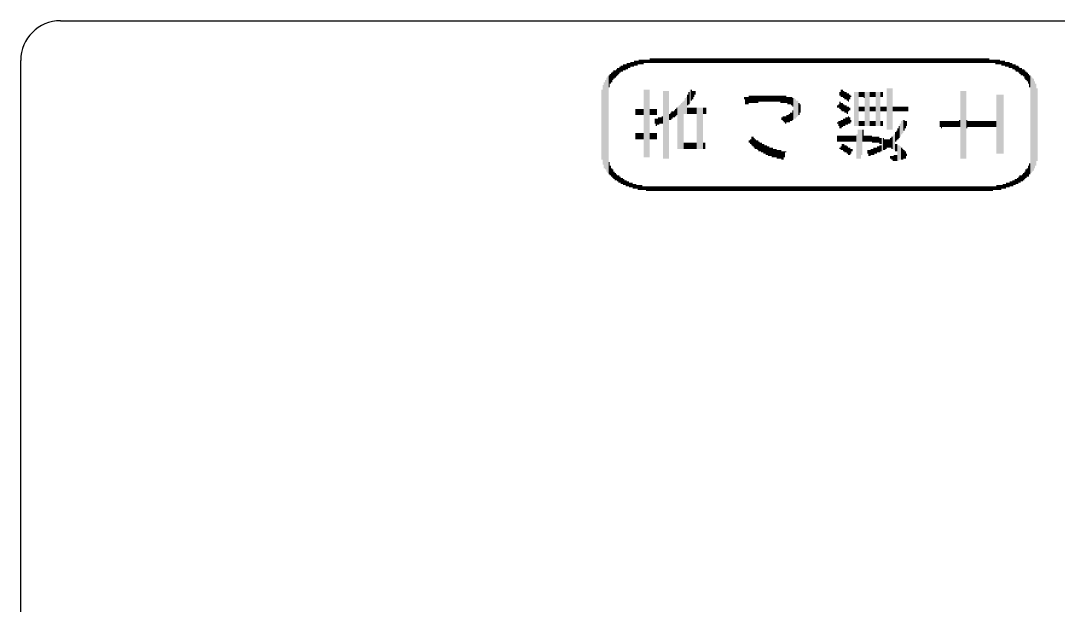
# Model space of a CAD drawing. Extents: x 0 to 54.6, y 0 to 56.5.
# Drawn here: x 0 to 26.17, y 19.24 to 34 of the extents above; entities that cross this region are included whole.
import ezdxf

# ---------------------------------------------------------------- set-up
doc = ezdxf.new("R2010")
doc.units = 0
doc.layers.add('20', color=30, linetype='CONTINUOUS')
doc.layers.add('22', color=253, linetype='CONTINUOUS')

# ---------------------------------------------------------------- blocks, each defined once
blk = doc.blocks.new('RECT')
blk.add_solid([(-0.5, -0.5), (0.5, -0.5), (-0.5, 0.5), (0.5, 0.5)])

msp = doc.modelspace()

# ---------------------------------------------------------------- linework, layer by layer
at = {"layer": '20'}
for p, q in [((1, 34), (47, 34)), ((0, 16), (0, 33))]:
    msp.add_line(p, q, dxfattribs=at)
msp.add_arc((1, 33), 1, 90, 180, dxfattribs=at)

# ---------------------------------------------------------------- block references
at = {"layer": '22', "yscale": 0.0305, "rotation": 270}
for p, xscale in [((15.4844, 32.9295), 0.1219), ((15.5149, 32.9295), 0.1219), ((15.5454, 32.9295), 0.1219), ((15.5759, 32.9448), 0.0914), ((15.6063, 32.96), 0.1219), ((15.6368, 32.96), 0.1219), ((15.6673, 32.96), 0.1219), ((15.6978, 32.96), 0.1219), ((15.7283, 32.9753), 0.0914), ((15.7587, 32.9753), 0.0914), ((15.7892, 32.9753), 0.0914), ((15.8197, 32.9753), 0.0914), ((15.8502, 32.9753), 0.0914), ((15.8807, 32.9905), 0.1219), ((15.9111, 32.9905), 0.1219), ((15.9416, 32.9905), 0.1219), ((15.9721, 32.9905), 0.1219), ((16.0026, 32.9905), 0.1219), ((16.033, 32.9905), 0.1219), ((16.0635, 32.9905), 0.1219), ((16.094, 32.9905), 0.1219), ((16.1245, 32.9905), 0.1219), ((16.155, 32.9905), 0.1219), ((16.1854, 32.9905), 0.1219), ((16.2159, 32.9905), 0.1219), ((16.2464, 32.9905), 0.1219), ((16.2769, 32.9905), 0.1219), ((16.3074, 32.9905), 0.1219), ((16.3378, 32.9905), 0.1219), ((16.3683, 32.9905), 0.1219), ((16.3988, 32.9905), 0.1219), ((16.4293, 32.9905), 0.1219), ((16.4598, 32.9905), 0.1219), ((16.4902, 32.9905), 0.1219), ((16.5207, 32.9905), 0.1219), ((16.5512, 32.9905), 0.1219), ((16.5817, 32.9905), 0.1219), ((16.6122, 32.9905), 0.1219), ((16.6426, 32.9905), 0.1219), ((16.6731, 32.9905), 0.1219), ((16.7036, 32.9905), 0.1219), ((16.7341, 32.9905), 0.1219), ((16.7646, 32.9905), 0.1219), ((16.795, 32.9905), 0.1219), ((16.8255, 32.9905), 0.1219), ((16.856, 32.9905), 0.1219), ((16.8865, 32.9905), 0.1219), ((16.917, 32.9905), 0.1219), ((16.9474, 32.9905), 0.1219), ((16.9779, 32.9905), 0.1219), ((17.0084, 32.9905), 0.1219), ((17.0389, 32.9905), 0.1219), ((17.0694, 32.9905), 0.1219), ((17.0998, 32.9905), 0.1219), ((17.1303, 32.9905), 0.1219), ((17.1608, 32.9905), 0.1219), ((17.1913, 32.9905), 0.1219), ((17.2218, 32.9905), 0.1219), ((17.2523, 32.9905), 0.1219), ((17.2827, 32.9905), 0.1219), ((17.3132, 32.9905), 0.1219), ((17.3437, 32.9905), 0.1219), ((17.3742, 32.9905), 0.1219), ((17.4047, 32.9905), 0.1219), ((17.4351, 32.9905), 0.1219), ((17.4656, 32.9905), 0.1219), ((17.4961, 32.9905), 0.1219), ((17.5266, 32.9905), 0.1219), ((17.5571, 32.9905), 0.1219), ((17.5875, 32.9905), 0.1219), ((17.618, 32.9905), 0.1219), ((17.6485, 32.9905), 0.1219), ((17.679, 32.9905), 0.1219), ((17.7095, 32.9905), 0.1219), ((17.7399, 32.9905), 0.1219), ((17.7704, 32.9905), 0.1219), ((17.8009, 32.9905), 0.1219), ((17.8314, 32.9905), 0.1219), ((17.8619, 32.9905), 0.1219), ((17.8923, 32.9905), 0.1219), ((17.9228, 32.9905), 0.1219), ((17.9533, 32.9905), 0.1219), ((17.9838, 32.9905), 0.1219), ((18.0143, 32.9905), 0.1219), ((18.0447, 32.9905), 0.1219), ((18.0752, 32.9905), 0.1219), ((18.1057, 32.9905), 0.1219), ((18.1362, 32.9905), 0.1219), ((18.1667, 32.9905), 0.1219), ((18.1971, 32.9905), 0.1219), ((18.2276, 32.9905), 0.1219), ((18.2581, 32.9905), 0.1219), ((18.2886, 32.9905), 0.1219), ((18.3191, 32.9905), 0.1219), ((18.3495, 32.9905), 0.1219), ((18.38, 32.9905), 0.1219), ((18.4105, 32.9905), 0.1219), ((18.441, 32.9905), 0.1219), ((18.4715, 32.9905), 0.1219), ((18.5019, 32.9905), 0.1219), ((18.5324, 32.9905), 0.1219), ((18.5629, 32.9905), 0.1219), ((18.5934, 32.9905), 0.1219), ((18.6239, 32.9905), 0.1219), ((18.6543, 32.9905), 0.1219), ((18.6848, 32.9905), 0.1219), ((18.7153, 32.9905), 0.1219), ((18.7458, 32.9905), 0.1219), ((18.7763, 32.9905), 0.1219), ((18.8067, 32.9905), 0.1219), ((18.8372, 32.9905), 0.1219), ((18.8677, 32.9905), 0.1219), ((18.8982, 32.9905), 0.1219), ((18.9287, 32.9905), 0.1219), ((18.9591, 32.9905), 0.1219), ((18.9896, 32.9905), 0.1219), ((19.0201, 32.9905), 0.1219), ((19.0506, 32.9905), 0.1219), ((19.0811, 32.9905), 0.1219), ((19.1115, 32.9905), 0.1219), ((19.142, 32.9905), 0.1219), ((19.1725, 32.9905), 0.1219), ((19.203, 32.9905), 0.1219), ((19.2335, 32.9905), 0.1219), ((19.2639, 32.9905), 0.1219), ((19.2944, 32.9905), 0.1219), ((19.3249, 32.9905), 0.1219), ((19.3554, 32.9905), 0.1219), ((19.3859, 32.9905), 0.1219), ((19.4163, 32.9905), 0.1219), ((19.4468, 32.9905), 0.1219), ((19.4773, 32.9905), 0.1219), ((19.5078, 32.9905), 0.1219), ((19.5383, 32.9905), 0.1219), ((19.5687, 32.9905), 0.1219), ((19.5992, 32.9905), 0.1219), ((19.6297, 32.9905), 0.1219), ((19.6602, 32.9905), 0.1219), ((19.6907, 32.9905), 0.1219), ((19.7211, 32.9905), 0.1219), ((19.7516, 32.9905), 0.1219), ((19.7821, 32.9905), 0.1219), ((19.8126, 32.9905), 0.1219), ((19.8431, 32.9905), 0.1219), ((19.8735, 32.9905), 0.1219), ((19.904, 32.9905), 0.1219), ((19.9345, 32.9905), 0.1219), ((19.965, 32.9905), 0.1219), ((19.9955, 32.9905), 0.1219), ((20.0259, 32.9905), 0.1219), ((20.0564, 32.9905), 0.1219), ((20.0869, 32.9905), 0.1219), ((20.1174, 32.9905), 0.1219), ((20.1479, 32.9905), 0.1219), ((20.1783, 32.9905), 0.1219), ((20.2088, 32.9905), 0.1219), ((20.2393, 32.9905), 0.1219), ((20.2698, 32.9905), 0.1219), ((20.3003, 32.9905), 0.1219), ((20.3307, 32.9905), 0.1219), ((20.3612, 32.9905), 0.1219), ((20.3917, 32.9905), 0.1219), ((20.4222, 32.9905), 0.1219), ((20.4527, 32.9905), 0.1219), ((20.4831, 32.9905), 0.1219), ((20.5136, 32.9905), 0.1219), ((20.5441, 32.9905), 0.1219), ((20.5746, 32.9905), 0.1219), ((20.6051, 32.9905), 0.1219), ((20.6355, 32.9905), 0.1219), ((20.666, 32.9905), 0.1219), ((20.6965, 32.9905), 0.1219), ((20.727, 32.9905), 0.1219), ((20.7575, 32.9905), 0.1219), ((20.7879, 32.9905), 0.1219), ((20.8184, 32.9905), 0.1219), ((20.8489, 32.9905), 0.1219), ((20.8794, 32.9905), 0.1219), ((20.9099, 32.9905), 0.1219), ((20.9403, 32.9905), 0.1219), ((20.9708, 32.9905), 0.1219), ((21.0013, 32.9905), 0.1219), ((21.0318, 32.9905), 0.1219), ((21.0623, 32.9905), 0.1219), ((21.0927, 32.9905), 0.1219), ((21.1232, 32.9905), 0.1219), ((21.1537, 32.9905), 0.1219), ((21.1842, 32.9905), 0.1219), ((21.2147, 32.9905), 0.1219), ((21.2451, 32.9905), 0.1219), ((21.2756, 32.9905), 0.1219), ((21.3061, 32.9905), 0.1219), ((21.3366, 32.9905), 0.1219), ((21.3671, 32.9905), 0.1219), ((21.3975, 32.9905), 0.1219), ((21.428, 32.9905), 0.1219), ((21.4585, 32.9905), 0.1219), ((21.489, 32.9905), 0.1219), ((21.5195, 32.9905), 0.1219), ((21.5499, 32.9905), 0.1219), ((21.5804, 32.9905), 0.1219), ((21.6109, 32.9905), 0.1219), ((21.6414, 32.9905), 0.1219), ((21.6719, 32.9905), 0.1219), ((21.7023, 32.9905), 0.1219), ((21.7328, 32.9905), 0.1219), ((21.7633, 32.9905), 0.1219), ((21.7938, 32.9905), 0.1219), ((21.8243, 32.9905), 0.1219), ((21.8547, 32.9905), 0.1219), ((21.8852, 32.9905), 0.1219), ((21.9157, 32.9905), 0.1219), ((21.9462, 32.9905), 0.1219), ((21.9766, 32.9905), 0.1219), ((22.0071, 32.9905), 0.1219), ((22.0376, 32.9905), 0.1219), ((22.0681, 32.9905), 0.1219), ((22.0986, 32.9905), 0.1219), ((22.129, 32.9905), 0.1219), ((22.1595, 32.9905), 0.1219), ((22.19, 32.9905), 0.1219), ((22.2205, 32.9905), 0.1219), ((22.251, 32.9905), 0.1219), ((22.2814, 32.9905), 0.1219), ((22.3119, 32.9905), 0.1219), ((22.3424, 32.9905), 0.1219), ((22.3729, 32.9905), 0.1219), ((22.4034, 32.9905), 0.1219), ((22.4338, 32.9905), 0.1219), ((22.4643, 32.9905), 0.1219), ((22.4948, 32.9905), 0.1219), ((22.5253, 32.9905), 0.1219), ((22.5558, 32.9905), 0.1219), ((22.5862, 32.9905), 0.1219), ((22.6167, 32.9905), 0.1219), ((22.6472, 32.9905), 0.1219), ((22.6777, 32.9905), 0.1219), ((22.7082, 32.9905), 0.1219), ((22.7386, 32.9905), 0.1219), ((22.7691, 32.9905), 0.1219), ((22.7996, 32.9905), 0.1219), ((22.8301, 32.9905), 0.1219), ((22.8606, 32.9905), 0.1219), ((22.891, 32.9905), 0.1219), ((22.9215, 32.9905), 0.1219), ((22.952, 32.9905), 0.1219), ((22.9825, 32.9905), 0.1219), ((23.013, 32.9905), 0.1219), ((23.0434, 32.9905), 0.1219), ((23.0739, 32.9905), 0.1219), ((23.1044, 32.9905), 0.1219), ((23.1349, 32.9905), 0.1219), ((23.1654, 32.9905), 0.1219), ((23.1959, 32.9905), 0.1219), ((23.2263, 32.9905), 0.1219), ((23.2568, 32.9905), 0.1219), ((23.2873, 32.9905), 0.1219), ((23.3178, 32.9905), 0.1219), ((23.3483, 32.9905), 0.1219), ((23.3787, 32.9905), 0.1219), ((23.4092, 32.9905), 0.1219), ((23.4397, 32.9905), 0.1219), ((23.4702, 32.9905), 0.1219), ((23.5007, 32.9905), 0.1219), ((23.5311, 32.9905), 0.1219), ((23.5616, 32.9905), 0.1219), ((23.5921, 32.9905), 0.1219), ((23.6226, 32.9905), 0.1219), ((23.6531, 32.9905), 0.1219), ((23.6835, 32.9905), 0.1219), ((23.714, 32.9905), 0.1219), ((23.7445, 32.9905), 0.1219), ((23.775, 32.9905), 0.1219), ((23.8055, 32.9905), 0.1219), ((23.8359, 32.9905), 0.1219), ((23.8664, 32.9905), 0.1219), ((23.8969, 32.9905), 0.1219), ((23.9274, 32.9905), 0.1219), ((23.9579, 32.9905), 0.1219), ((23.9883, 32.9905), 0.1219), ((24.0188, 32.9905), 0.1219), ((24.0493, 32.9905), 0.1219), ((24.0798, 32.9905), 0.1219), ((24.1103, 32.9905), 0.1219), ((24.1407, 32.9905), 0.1219), ((24.1712, 32.9905), 0.1219), ((24.2017, 32.9905), 0.1219), ((24.2322, 32.9905), 0.1219), ((24.2627, 32.9905), 0.1219), ((24.2931, 32.9905), 0.1219), ((24.3236, 32.9905), 0.1219), ((24.3541, 32.9905), 0.1219), ((24.3846, 32.9905), 0.1219), ((24.4151, 32.9905), 0.1219), ((24.4455, 32.9753), 0.0914), ((24.476, 32.9753), 0.0914), ((24.5065, 32.9753), 0.0914), ((24.537, 32.9753), 0.0914), ((24.5675, 32.9753), 0.0914), ((24.5979, 32.96), 0.1219), ((24.6284, 32.96), 0.1219), ((24.6589, 32.96), 0.1219), ((24.6894, 32.96), 0.1219), ((24.7199, 32.9448), 0.0914), ((24.7503, 32.9295), 0.1219), ((24.7808, 32.9295), 0.1219), ((24.8113, 32.9295), 0.1219), ((14.9358, 32.6095), 0.2134), ((14.9663, 32.64), 0.2134), ((14.9967, 32.6552), 0.1829), ((15.0272, 32.6857), 0.1829), ((15.0577, 32.7162), 0.1829), ((15.0882, 32.7314), 0.1524), ((15.1187, 32.7619), 0.1524), ((15.1491, 32.7924), 0.1524), ((15.1796, 32.7924), 0.1524), ((15.2101, 32.8229), 0.1524), ((15.2406, 32.8229), 0.1524), ((15.2711, 32.8381), 0.1219), ((15.3015, 32.8533), 0.1524), ((15.332, 32.8686), 0.1219), ((15.3625, 32.8686), 0.1219), ((15.393, 32.8991), 0.1219), ((15.4235, 32.8991), 0.1219), ((15.4539, 32.8991), 0.1219), ((24.8418, 32.8991), 0.1219), ((24.8723, 32.8991), 0.1219), ((24.9027, 32.8991), 0.1219), ((24.9332, 32.8838), 0.1524), ((24.9637, 32.8686), 0.1219), ((24.9942, 32.8686), 0.1219), ((25.0247, 32.8381), 0.1219), ((25.0551, 32.8381), 0.1219), ((25.0856, 32.8229), 0.1524), ((25.1161, 32.7924), 0.1524), ((25.1466, 32.7924), 0.1524), ((25.1771, 32.7619), 0.1524), ((25.2075, 32.7314), 0.1524), ((25.238, 32.7162), 0.1829), ((25.2685, 32.7009), 0.1524), ((25.299, 32.6857), 0.1829), ((25.3295, 32.64), 0.2134), ((25.3599, 32.6095), 0.2134), ((14.7529, 31.3751), 2.2555), ((14.7834, 31.3751), 2.3774), ((14.8139, 31.3751), 2.4384), ((14.8443, 32.4723), 0.3048), ((14.8748, 32.5333), 0.2438), ((14.9053, 32.5638), 0.2438), ((25.3904, 32.579), 0.2134), ((25.4209, 32.5333), 0.2438), ((25.4514, 32.4723), 0.3048), ((25.4819, 31.3751), 2.4384), ((25.5123, 31.3751), 2.3774), ((25.5428, 31.3751), 2.3165), ((25.5733, 31.3751), 2.1946), ((14.6615, 31.3751), 1.7678), ((14.6919, 31.3751), 2.0117), ((14.7224, 31.3598), 2.1641), ((15.7283, 31.4055), 1.7069), ((15.7587, 31.4055), 1.7069), ((15.7892, 31.4055), 1.7069), ((15.8197, 31.4055), 1.7069), ((15.8502, 31.4055), 1.7069), ((16.2159, 31.3751), 1.7069), ((16.2464, 31.3751), 1.7069), ((16.2769, 31.3751), 1.7069), ((16.3074, 31.3751), 1.7069), ((16.3378, 31.3751), 1.7069), ((16.856, 32.0456), 0.3048), ((16.8865, 32.0913), 0.3353), ((16.917, 32.1218), 0.2743), ((16.9474, 32.1218), 0.2134), ((16.9779, 32.1523), 0.1524), ((17.0084, 32.1828), 0.0914), ((20.666, 32.1523), 0.0914), ((20.6965, 32.1675), 0.1829), ((20.727, 32.1675), 0.1829), ((20.7575, 32.1371), 0.1829), ((20.7879, 32.1066), 0.1829), ((20.8184, 32.1066), 0.1829), ((21.0318, 31.7713), 0.8534), ((21.0623, 31.7713), 0.8534), ((21.0927, 31.7713), 0.8534), ((21.1232, 31.7713), 0.8534), ((21.1537, 32.1371), 0.1219), ((21.1842, 32.1371), 0.1219), ((21.2147, 32.1371), 0.1219), ((21.2451, 32.1371), 0.1219), ((21.2756, 32.1218), 0.1524), ((21.3061, 31.7713), 0.8534), ((21.3366, 31.7713), 0.8534), ((21.3671, 31.7713), 0.8534), ((21.3975, 31.7713), 0.8534), ((21.428, 32.1371), 0.1219), ((21.4585, 32.1371), 0.1219), ((21.489, 32.1371), 0.1219), ((21.5195, 32.1371), 0.1219), ((21.5499, 32.1371), 0.1219), ((21.5804, 31.7713), 0.8534), ((21.6109, 31.7713), 0.8534), ((21.6414, 31.7713), 0.8534), ((21.6719, 31.7713), 0.8534), ((21.7023, 32.1371), 0.1219), ((21.7328, 32.1371), 0.1219), ((21.8547, 31.7713), 1.0363), ((21.8852, 31.7713), 1.0363), ((21.9157, 31.7713), 1.0363), ((21.9462, 31.7713), 1.0363), ((21.9766, 31.7713), 1.0363), ((23.714, 31.3751), 1.7069), ((23.7445, 31.3751), 1.7069), ((23.775, 31.3751), 1.7069), ((23.8055, 31.3751), 1.7069), ((23.8359, 31.3751), 1.7069), ((25.6038, 31.3751), 2.0726), ((25.6343, 31.3751), 1.8288), ((16.7036, 31.3598), 1.1887), ((16.7341, 31.817), 0.3353), ((16.7646, 31.8475), 0.3962), ((16.795, 31.8627), 0.4267), ((16.8255, 31.9999), 0.2743), ((18.2581, 32.0456), 0.061), ((18.2886, 31.9847), 0.1829), ((18.3191, 31.9847), 0.1829), ((18.3495, 31.9847), 0.1829), ((18.38, 32.0151), 0.1829), ((18.4105, 32.0151), 0.1829), ((18.441, 32.0151), 0.1829), ((18.4715, 32.0151), 0.1829), ((18.5019, 32.0151), 0.1829), ((18.5324, 32.0151), 0.1829), ((18.5629, 32.0151), 0.1829), ((18.5934, 32.0151), 0.1829), ((18.6239, 32.0304), 0.1524), ((18.6543, 32.0304), 0.1524), ((18.6848, 32.0304), 0.1524), ((18.7153, 32.0304), 0.1524), ((18.7458, 32.0304), 0.1524), ((18.7763, 32.0304), 0.1524), ((18.8067, 32.0304), 0.1524), ((18.8372, 32.0304), 0.1524), ((18.8677, 32.0304), 0.1524), ((18.8982, 32.0304), 0.1524), ((18.9287, 32.0304), 0.1524), ((18.9591, 32.0304), 0.1524), ((18.9896, 32.0304), 0.1524), ((19.0201, 32.0304), 0.1524), ((19.0506, 32.0304), 0.1524), ((19.0811, 32.0304), 0.1524), ((19.1115, 32.0304), 0.1524), ((19.142, 32.0304), 0.1524), ((19.1725, 32.0151), 0.1829), ((19.203, 32.0151), 0.1829), ((19.2335, 32.0151), 0.1829), ((19.2639, 32.0151), 0.1829), ((19.2944, 32.0151), 0.1829), ((19.3249, 31.9999), 0.1524), ((19.3554, 31.9847), 0.1829), ((19.3859, 31.9847), 0.1829), ((19.4163, 31.9847), 0.1829), ((19.4468, 31.9694), 0.2134), ((19.4773, 31.9389), 0.2134), ((19.5078, 31.7865), 0.5182), ((19.5383, 31.7713), 0.4877), ((19.5687, 31.7713), 0.4267), ((19.5992, 31.7865), 0.3962), ((20.666, 31.8627), 0.1829), ((20.8489, 32.0761), 0.1829), ((20.8794, 32.0609), 0.2134), ((20.9099, 32.0761), 0.1219), ((20.9403, 32.0913), 0.0305), ((24.6284, 31.3903), 1.4935), ((24.6589, 31.3903), 1.4935), ((24.6894, 31.3903), 1.4935), ((24.7199, 31.3903), 1.4935), ((24.7503, 31.3903), 1.4935), ((24.7808, 31.3903), 1.4935), ((15.5149, 31.6951), 0.1524), ((15.5454, 31.6951), 0.1524), ((15.5759, 31.6951), 0.1524), ((15.6063, 31.6951), 0.1524), ((15.6368, 31.6951), 0.1524), ((15.6673, 31.6951), 0.1524), ((15.6978, 31.6951), 0.1524), ((15.8807, 31.6951), 0.1524), ((15.9111, 31.6951), 0.1524), ((15.9416, 31.6951), 0.1524), ((15.9721, 31.6951), 0.1524), ((16.0026, 31.6951), 0.1524), ((16.033, 31.6951), 0.1524), ((16.3988, 31.5884), 0.1829), ((16.4293, 31.6189), 0.1829), ((16.4598, 31.6341), 0.1524), ((16.4902, 31.6494), 0.1829), ((16.5207, 31.6799), 0.1829), ((16.5512, 31.7103), 0.1829), ((16.5817, 31.2989), 1.0668), ((16.6122, 31.3141), 1.0973), ((16.6426, 31.3293), 1.1278), ((16.6731, 31.3446), 1.1582), ((16.8255, 31.7256), 0.1524), ((16.856, 31.7256), 0.1524), ((16.8865, 31.7256), 0.1524), ((16.917, 31.7256), 0.1524), ((16.9474, 31.7256), 0.1524), ((16.9779, 31.7256), 0.1524), ((17.0084, 31.7256), 0.1524), ((17.0389, 31.7256), 0.1524), ((17.0694, 31.2836), 1.0363), ((17.0998, 31.2836), 1.0363), ((17.1303, 31.2836), 1.0363), ((17.1608, 31.2836), 1.0363), ((17.1913, 31.2836), 1.0363), ((17.2218, 31.7256), 0.1524), ((17.2523, 31.7256), 0.1524), ((17.2827, 31.7256), 0.1524), ((19.4163, 31.5732), 0.2134), ((19.4468, 31.5732), 0.2134), ((19.4773, 31.6189), 0.2438), ((19.6297, 31.7713), 0.3048), ((19.6602, 31.7865), 0.2134), ((20.6051, 31.8323), 0.061), ((20.6355, 31.8475), 0.0914), ((20.6965, 31.8323), 0.1829), ((20.727, 31.817), 0.2134), ((20.7575, 31.8018), 0.1829), ((20.7879, 31.7713), 0.1829), ((20.8184, 31.7713), 0.1829), ((20.8489, 31.7408), 0.1829), ((20.8794, 31.7713), 0.1219), ((20.9099, 31.7713), 0.061), ((21.1537, 31.7713), 0.1219), ((21.1842, 31.7713), 0.1219), ((21.2147, 31.7713), 0.1219), ((21.2451, 31.7713), 0.1219), ((21.2756, 31.7713), 0.1219), ((21.428, 31.7713), 0.1219), ((21.4585, 31.7713), 0.1219), ((21.489, 31.7713), 0.1219), ((21.5195, 31.7713), 0.1219), ((21.5499, 31.7713), 0.1219), ((21.7023, 31.7713), 0.1219), ((21.7328, 31.7713), 0.1219), ((21.7633, 31.7713), 0.1219), ((21.7938, 31.7713), 0.1219), ((21.8243, 31.7713), 0.1219), ((22.0071, 31.7713), 0.1219), ((22.0376, 31.7713), 0.1219), ((22.0681, 31.7713), 0.1219), ((22.0986, 31.7713), 0.1219), ((22.129, 31.7713), 0.1219), ((22.1595, 31.7713), 0.1219), ((22.19, 31.7713), 0.1219), ((22.2205, 31.7713), 0.1219), ((22.251, 31.7713), 0.1219), ((22.2814, 31.7713), 0.1219), ((22.3119, 31.7713), 0.1219), ((22.3424, 31.7713), 0.1219), ((22.3729, 31.7713), 0.1219), ((16.0026, 31.4665), 0.1219), ((16.033, 31.436), 0.1829), ((16.0635, 31.4513), 0.1524), ((16.094, 31.4665), 0.1829), ((16.1245, 31.4817), 0.1524), ((16.155, 31.4817), 0.1524), ((16.1854, 31.497), 0.1829), ((16.3683, 31.5732), 0.1524), ((19.203, 31.5275), 0.061), ((19.2335, 31.5275), 0.1219), ((19.2639, 31.5122), 0.1524), ((19.2944, 31.497), 0.1829), ((19.3249, 31.5275), 0.1829), ((19.3554, 31.5275), 0.1829), ((19.3859, 31.5427), 0.2134), ((20.6051, 31.4208), 0.0305), ((20.6355, 31.4055), 0.1219), ((20.666, 31.3751), 0.1829), ((20.6965, 31.3903), 0.2134), ((20.727, 31.4055), 0.1829), ((20.7575, 31.436), 0.1829), ((20.7879, 31.436), 0.1829), ((20.8184, 31.4665), 0.1829), ((20.8489, 31.4665), 0.1829), ((20.8794, 31.497), 0.1829), ((20.9099, 31.4817), 0.1524), ((20.9403, 31.4665), 0.061), ((21.1537, 31.4055), 0.1219), ((21.1842, 31.4055), 0.1219), ((21.2147, 31.4055), 0.1219), ((21.2451, 31.4055), 0.1219), ((21.2756, 31.4055), 0.1219), ((21.428, 31.4055), 0.1219), ((21.4585, 31.4055), 0.1219), ((21.489, 31.4055), 0.1219), ((21.5195, 31.4055), 0.1219), ((21.5499, 31.4055), 0.1219), ((21.7023, 31.4055), 0.1219), ((21.7328, 31.4055), 0.1219), ((22.2205, 31.2989), 0.3353), ((22.251, 31.3293), 0.3353), ((22.2814, 31.3598), 0.2743), ((22.3119, 31.3751), 0.1829), ((22.3424, 31.4055), 0.1219), ((23.1959, 31.3903), 0.1524), ((23.2263, 31.3751), 0.1829), ((23.2568, 31.3903), 0.1524), ((23.2873, 31.3903), 0.1524), ((23.3178, 31.3903), 0.1524), ((23.3483, 31.3903), 0.1524), ((23.3787, 31.3903), 0.1524), ((23.4092, 31.3903), 0.1524), ((23.4397, 31.3903), 0.1524), ((23.4702, 31.3903), 0.1524), ((23.5007, 31.3903), 0.1524), ((23.5311, 31.3903), 0.1524), ((23.5616, 31.3903), 0.1524), ((23.5921, 31.3903), 0.1524), ((23.6226, 31.3903), 0.1524), ((23.6531, 31.3903), 0.1524), ((23.6835, 31.4055), 0.1829), ((23.8664, 31.3903), 0.2134), ((23.8969, 31.3903), 0.1524), ((23.9274, 31.3903), 0.1524), ((23.9579, 31.3903), 0.1524), ((23.9883, 31.3903), 0.1524), ((24.0188, 31.3903), 0.1524), ((24.0493, 31.3903), 0.1524), ((24.0798, 31.3903), 0.1524), ((24.1103, 31.3903), 0.1524), ((24.1407, 31.3903), 0.1524), ((24.1712, 31.3903), 0.1524), ((24.2017, 31.3903), 0.1524), ((24.2322, 31.3903), 0.1524), ((24.2627, 31.3903), 0.1524), ((24.2931, 31.3903), 0.1524), ((24.3236, 31.3903), 0.1524), ((24.3541, 31.3903), 0.1524), ((24.3846, 31.3903), 0.1524), ((24.4151, 31.3903), 0.1524), ((24.4455, 31.3903), 0.1524), ((24.476, 31.3903), 0.1524), ((24.5065, 31.3903), 0.1524), ((24.537, 31.3903), 0.1524), ((24.5675, 31.3903), 0.1524), ((24.5979, 31.3903), 0.1524), ((15.5149, 31.0855), 0.1524), ((15.5454, 31.0855), 0.1524), ((15.5759, 31.0855), 0.1524), ((15.6063, 31.0855), 0.1524), ((15.6368, 31.0855), 0.1524), ((15.6673, 31.0855), 0.1524), ((15.6978, 31.0855), 0.1524), ((15.8807, 31.0855), 0.1524), ((15.9111, 31.0855), 0.1524), ((15.9416, 31.0855), 0.1524), ((15.9721, 31.0855), 0.1524), ((16.0026, 31.0855), 0.1524), ((16.033, 31.0855), 0.1524), ((21.1232, 30.8874), 0.7315), ((21.1537, 30.8874), 0.7315), ((21.1842, 30.8874), 0.7315), ((21.2147, 30.9331), 0.6401), ((21.2451, 31.1007), 0.3048), ((22.0681, 31.0703), 0.2438), ((22.0986, 31.1007), 0.2438), ((22.129, 31.1465), 0.2743), ((22.1595, 31.1922), 0.3048), ((22.19, 31.2379), 0.3353), ((16.7341, 30.8417), 0.1524), ((16.7646, 30.8417), 0.1524), ((16.795, 30.8417), 0.1524), ((16.8255, 30.8417), 0.1524), ((16.856, 30.8417), 0.1524), ((16.8865, 30.8417), 0.1524), ((16.917, 30.8417), 0.1524), ((16.9474, 30.8417), 0.1524), ((16.9779, 30.8417), 0.1524), ((17.0084, 30.8417), 0.1524), ((17.0389, 30.8417), 0.1524), ((17.2218, 30.8417), 0.1524), ((17.2523, 30.8417), 0.1524), ((18.38, 30.9483), 0.061), ((18.4105, 30.9483), 0.1219), ((18.441, 30.9636), 0.2134), ((18.4715, 30.9483), 0.2438), ((18.5019, 30.9179), 0.2438), ((18.5324, 30.8874), 0.2438), ((18.5629, 30.8721), 0.2134), ((18.5934, 30.8569), 0.2438), ((18.6239, 30.8264), 0.2438), ((18.6543, 30.8112), 0.2134), ((18.6848, 30.7959), 0.2438), ((18.7153, 30.7807), 0.2134), ((18.7458, 30.7655), 0.2438), ((20.6051, 31.0245), 0.1524), ((20.6355, 31.0245), 0.1524), ((20.666, 31.0245), 0.1524), ((20.6965, 31.0245), 0.1524), ((20.727, 31.0245), 0.1524), ((20.727, 30.8112), 0.1524), ((20.7575, 31.0245), 0.1524), ((20.7575, 30.7959), 0.1829), ((20.7879, 31.0245), 0.1524), ((20.8184, 31.0245), 0.1524), ((20.8489, 31.0245), 0.1524), ((20.8794, 31.0245), 0.1524), ((20.9099, 31.0245), 0.1524), ((20.9403, 31.0245), 0.1524), ((20.9708, 31.0245), 0.1524), ((21.0013, 31.0245), 0.1524), ((21.0318, 31.0245), 0.1524), ((21.0623, 31.0245), 0.1524), ((21.0927, 30.8264), 0.6096), ((21.2756, 31.0245), 0.1524), ((21.3061, 31.0245), 0.1524), ((21.3366, 31.0245), 0.1524), ((21.3671, 31.0245), 0.1524), ((21.3975, 31.0245), 0.1524), ((21.428, 31.0245), 0.1524), ((21.4585, 31.0245), 0.1524), ((21.489, 30.9941), 0.1524), ((21.5195, 30.9941), 0.1524), ((21.5499, 30.9941), 0.1524), ((21.5804, 30.9941), 0.1524), ((21.6109, 30.9941), 0.1524), ((21.6414, 30.9941), 0.1524), ((21.6719, 30.9636), 0.1524), ((21.7023, 30.9636), 0.1524), ((21.7328, 30.8721), 0.3353), ((21.7633, 30.8874), 0.3048), ((21.7938, 30.8721), 0.2743), ((21.8243, 30.8874), 0.2438), ((21.8547, 30.9026), 0.2134), ((21.8852, 30.9026), 0.2134), ((21.9157, 30.9026), 0.2134), ((21.9462, 30.9179), 0.2438), ((21.9766, 30.9179), 0.3048), ((22.0071, 30.9331), 0.3353), ((22.0376, 30.9331), 0.3962), ((22.0681, 30.7959), 0.1829), ((22.0986, 30.7959), 0.1829), ((18.7763, 30.7502), 0.2134), ((18.8067, 30.735), 0.2438), ((18.8372, 30.7197), 0.2134), ((18.8677, 30.7045), 0.2438), ((18.8982, 30.6893), 0.2134), ((18.9287, 30.6893), 0.2134), ((18.9591, 30.674), 0.2438), ((18.9896, 30.6588), 0.2134), ((19.0201, 30.6588), 0.2134), ((19.0506, 30.6588), 0.2134), ((19.0811, 30.6283), 0.2134), ((19.1115, 30.6283), 0.2134), ((19.142, 30.6283), 0.2134), ((19.1725, 30.6283), 0.2134), ((19.203, 30.5978), 0.2134), ((19.2335, 30.5978), 0.2134), ((19.2639, 30.6283), 0.1524), ((19.2944, 30.6893), 0.0305), ((20.666, 30.7807), 0.0305), ((20.6965, 30.7807), 0.0914), ((20.7879, 30.7655), 0.1829), ((20.8184, 30.7655), 0.1829), ((20.8489, 30.735), 0.1829), ((20.8794, 30.7045), 0.1829), ((20.9099, 30.7045), 0.1829), ((20.9403, 30.7045), 0.1219), ((20.9708, 30.735), 0.061), ((21.3671, 30.6893), 0.0914), ((21.3975, 30.6588), 0.1524), ((21.428, 30.6588), 0.1524), ((21.4585, 30.6893), 0.1524), ((21.489, 30.6893), 0.1524), ((21.5195, 30.7045), 0.1829), ((21.5499, 30.7197), 0.1524), ((21.5804, 30.7197), 0.1524), ((21.6109, 30.7502), 0.1524), ((21.6414, 30.7502), 0.1524), ((21.6719, 30.7655), 0.1829), ((21.7023, 30.7807), 0.1524), ((22.129, 30.6588), 0.3962), ((22.1595, 30.674), 0.3658), ((22.19, 30.6588), 0.3353), ((22.2205, 30.6435), 0.3048), ((22.251, 30.6283), 0.2743), ((22.2814, 30.6283), 0.2134), ((22.3119, 30.6131), 0.1829), ((22.3424, 30.6131), 0.061), ((14.8443, 30.2778), 0.3048), ((21.9462, 30.5521), 0.061), ((21.9766, 30.5369), 0.0914), ((22.0071, 30.5216), 0.1219), ((22.0376, 30.5369), 0.1524), ((22.0681, 30.5369), 0.1524), ((22.0986, 30.5369), 0.1524), ((25.4514, 30.2625), 0.2743), ((14.8748, 30.2168), 0.2438), ((14.9053, 30.1711), 0.2134), ((14.9358, 30.1406), 0.2134), ((14.9663, 30.0949), 0.1829), ((14.9967, 30.0644), 0.1829), ((15.0272, 30.0492), 0.1524), ((25.2685, 30.0339), 0.1829), ((25.299, 30.0644), 0.1829), ((25.3295, 30.0949), 0.1829), ((25.3599, 30.1406), 0.2134), ((25.3904, 30.1711), 0.2134), ((25.4209, 30.2016), 0.2743), ((15.0577, 30.0187), 0.1524), ((15.0882, 30.0035), 0.1829), ((15.1187, 29.9882), 0.1524), ((15.1491, 29.9577), 0.1524), ((15.1796, 29.9577), 0.1524), ((15.2101, 29.9273), 0.1524), ((15.2406, 29.912), 0.1219), ((15.2711, 29.8968), 0.1524), ((15.3015, 29.8815), 0.1219), ((15.332, 29.8815), 0.1219), ((15.3625, 29.8511), 0.1219), ((15.393, 29.8511), 0.1219), ((15.4235, 29.8511), 0.1219), ((15.4539, 29.8206), 0.1219), ((15.4844, 29.8206), 0.1219), ((15.5149, 29.8206), 0.1219), ((15.5454, 29.8053), 0.0914), ((15.5759, 29.7901), 0.1219), ((15.6063, 29.7901), 0.1219), ((15.6368, 29.7901), 0.1219), ((15.6673, 29.7901), 0.1219), ((24.6284, 29.7901), 0.1219), ((24.6589, 29.7901), 0.1219), ((24.6894, 29.7901), 0.1219), ((24.7199, 29.7901), 0.1219), ((24.7503, 29.8053), 0.0914), ((24.7808, 29.8206), 0.1219), ((24.8113, 29.8206), 0.1219), ((24.8418, 29.8206), 0.1219), ((24.8723, 29.8511), 0.1219), ((24.9027, 29.8511), 0.1219), ((24.9332, 29.8511), 0.1219), ((24.9637, 29.8815), 0.1219), ((24.9942, 29.8815), 0.1219), ((25.0247, 29.8968), 0.1524), ((25.0551, 29.912), 0.1219), ((25.0856, 29.9273), 0.1524), ((25.1161, 29.9425), 0.1219), ((25.1466, 29.9577), 0.1524), ((25.1771, 29.9882), 0.1524), ((25.2075, 30.0035), 0.1829), ((25.238, 30.0187), 0.1524), ((15.6978, 29.7749), 0.0914), ((15.7283, 29.7749), 0.0914), ((15.7587, 29.7749), 0.0914), ((15.7892, 29.7596), 0.1219), ((15.8197, 29.7596), 0.1219), ((15.8502, 29.7596), 0.1219), ((15.8807, 29.7596), 0.1219), ((15.9111, 29.7596), 0.1219), ((15.9416, 29.7596), 0.1219), ((15.9721, 29.7596), 0.1219), ((16.0026, 29.7596), 0.1219), ((16.033, 29.7596), 0.1219), ((16.0635, 29.7596), 0.1219), ((16.094, 29.7596), 0.1219), ((16.1245, 29.7596), 0.1219), ((16.155, 29.7596), 0.1219), ((16.1854, 29.7596), 0.1219), ((16.2159, 29.7596), 0.1219), ((16.2464, 29.7596), 0.1219), ((16.2769, 29.7596), 0.1219), ((16.3074, 29.7596), 0.1219), ((16.3378, 29.7596), 0.1219), ((16.3683, 29.7596), 0.1219), ((16.3988, 29.7596), 0.1219), ((16.4293, 29.7596), 0.1219), ((16.4598, 29.7596), 0.1219), ((16.4902, 29.7596), 0.1219), ((16.5207, 29.7596), 0.1219), ((16.5512, 29.7596), 0.1219), ((16.5817, 29.7596), 0.1219), ((16.6122, 29.7596), 0.1219), ((16.6426, 29.7596), 0.1219), ((16.6731, 29.7596), 0.1219), ((16.7036, 29.7596), 0.1219), ((16.7341, 29.7596), 0.1219), ((16.7646, 29.7596), 0.1219), ((16.795, 29.7596), 0.1219), ((16.8255, 29.7596), 0.1219), ((16.856, 29.7596), 0.1219), ((16.8865, 29.7596), 0.1219), ((16.917, 29.7596), 0.1219), ((16.9474, 29.7596), 0.1219), ((16.9779, 29.7596), 0.1219), ((17.0084, 29.7596), 0.1219), ((17.0389, 29.7596), 0.1219), ((17.0694, 29.7596), 0.1219), ((17.0998, 29.7596), 0.1219), ((17.1303, 29.7596), 0.1219), ((17.1608, 29.7596), 0.1219), ((17.1913, 29.7596), 0.1219), ((17.2218, 29.7596), 0.1219), ((17.2523, 29.7596), 0.1219), ((17.2827, 29.7596), 0.1219), ((17.3132, 29.7596), 0.1219), ((17.3437, 29.7596), 0.1219), ((17.3742, 29.7596), 0.1219), ((17.4047, 29.7596), 0.1219), ((17.4351, 29.7596), 0.1219), ((17.4656, 29.7596), 0.1219), ((17.4961, 29.7596), 0.1219), ((17.5266, 29.7596), 0.1219), ((17.5571, 29.7596), 0.1219), ((17.5875, 29.7596), 0.1219), ((17.618, 29.7596), 0.1219), ((17.6485, 29.7596), 0.1219), ((17.679, 29.7596), 0.1219), ((17.7095, 29.7596), 0.1219), ((17.7399, 29.7596), 0.1219), ((17.7704, 29.7596), 0.1219), ((17.8009, 29.7596), 0.1219), ((17.8314, 29.7596), 0.1219), ((17.8619, 29.7596), 0.1219), ((17.8923, 29.7596), 0.1219), ((17.9228, 29.7596), 0.1219), ((17.9533, 29.7596), 0.1219), ((17.9838, 29.7596), 0.1219), ((18.0143, 29.7596), 0.1219), ((18.0447, 29.7596), 0.1219), ((18.0752, 29.7596), 0.1219), ((18.1057, 29.7596), 0.1219), ((18.1362, 29.7596), 0.1219), ((18.1667, 29.7596), 0.1219), ((18.1971, 29.7596), 0.1219), ((18.2276, 29.7596), 0.1219), ((18.2581, 29.7596), 0.1219), ((18.2886, 29.7596), 0.1219), ((18.3191, 29.7596), 0.1219), ((18.3495, 29.7596), 0.1219), ((18.38, 29.7596), 0.1219), ((18.4105, 29.7596), 0.1219), ((18.441, 29.7596), 0.1219), ((18.4715, 29.7596), 0.1219), ((18.5019, 29.7596), 0.1219), ((18.5324, 29.7596), 0.1219), ((18.5629, 29.7596), 0.1219), ((18.5934, 29.7596), 0.1219), ((18.6239, 29.7596), 0.1219), ((18.6543, 29.7596), 0.1219), ((18.6848, 29.7596), 0.1219), ((18.7153, 29.7596), 0.1219), ((18.7458, 29.7596), 0.1219), ((18.7763, 29.7596), 0.1219), ((18.8067, 29.7596), 0.1219), ((18.8372, 29.7596), 0.1219), ((18.8677, 29.7596), 0.1219), ((18.8982, 29.7596), 0.1219), ((18.9287, 29.7596), 0.1219), ((18.9591, 29.7596), 0.1219), ((18.9896, 29.7596), 0.1219), ((19.0201, 29.7596), 0.1219), ((19.0506, 29.7596), 0.1219), ((19.0811, 29.7596), 0.1219), ((19.1115, 29.7596), 0.1219), ((19.142, 29.7596), 0.1219), ((19.1725, 29.7596), 0.1219), ((19.203, 29.7596), 0.1219), ((19.2335, 29.7596), 0.1219), ((19.2639, 29.7596), 0.1219), ((19.2944, 29.7596), 0.1219), ((19.3249, 29.7596), 0.1219), ((19.3554, 29.7596), 0.1219), ((19.3859, 29.7596), 0.1219), ((19.4163, 29.7596), 0.1219), ((19.4468, 29.7596), 0.1219), ((19.4773, 29.7596), 0.1219), ((19.5078, 29.7596), 0.1219), ((19.5383, 29.7596), 0.1219), ((19.5687, 29.7596), 0.1219), ((19.5992, 29.7596), 0.1219), ((19.6297, 29.7596), 0.1219), ((19.6602, 29.7596), 0.1219), ((19.6907, 29.7596), 0.1219), ((19.7211, 29.7596), 0.1219), ((19.7516, 29.7596), 0.1219), ((19.7821, 29.7596), 0.1219), ((19.8126, 29.7596), 0.1219), ((19.8431, 29.7596), 0.1219), ((19.8735, 29.7596), 0.1219), ((19.904, 29.7596), 0.1219), ((19.9345, 29.7596), 0.1219), ((19.965, 29.7596), 0.1219), ((19.9955, 29.7596), 0.1219), ((20.0259, 29.7596), 0.1219), ((20.0564, 29.7596), 0.1219), ((20.0869, 29.7596), 0.1219), ((20.1174, 29.7596), 0.1219), ((20.1479, 29.7596), 0.1219), ((20.1783, 29.7596), 0.1219), ((20.2088, 29.7596), 0.1219), ((20.2393, 29.7596), 0.1219), ((20.2698, 29.7596), 0.1219), ((20.3003, 29.7596), 0.1219), ((20.3307, 29.7596), 0.1219), ((20.3612, 29.7596), 0.1219), ((20.3917, 29.7596), 0.1219), ((20.4222, 29.7596), 0.1219), ((20.4527, 29.7596), 0.1219), ((20.4831, 29.7596), 0.1219), ((20.5136, 29.7596), 0.1219), ((20.5441, 29.7596), 0.1219), ((20.5746, 29.7596), 0.1219), ((20.6051, 29.7596), 0.1219), ((20.6355, 29.7596), 0.1219), ((20.666, 29.7596), 0.1219), ((20.6965, 29.7596), 0.1219), ((20.727, 29.7596), 0.1219), ((20.7575, 29.7596), 0.1219), ((20.7879, 29.7596), 0.1219), ((20.8184, 29.7596), 0.1219), ((20.8489, 29.7596), 0.1219), ((20.8794, 29.7596), 0.1219), ((20.9099, 29.7596), 0.1219), ((20.9403, 29.7596), 0.1219), ((20.9708, 29.7596), 0.1219), ((21.0013, 29.7596), 0.1219), ((21.0318, 29.7596), 0.1219), ((21.0623, 29.7596), 0.1219), ((21.0927, 29.7596), 0.1219), ((21.1232, 29.7596), 0.1219), ((21.1537, 29.7596), 0.1219), ((21.1842, 29.7596), 0.1219), ((21.2147, 29.7596), 0.1219), ((21.2451, 29.7596), 0.1219), ((21.2756, 29.7596), 0.1219), ((21.3061, 29.7596), 0.1219), ((21.3366, 29.7596), 0.1219), ((21.3671, 29.7596), 0.1219), ((21.3975, 29.7596), 0.1219), ((21.428, 29.7596), 0.1219), ((21.4585, 29.7596), 0.1219), ((21.489, 29.7596), 0.1219), ((21.5195, 29.7596), 0.1219), ((21.5499, 29.7596), 0.1219), ((21.5804, 29.7596), 0.1219), ((21.6109, 29.7596), 0.1219), ((21.6414, 29.7596), 0.1219), ((21.6719, 29.7596), 0.1219), ((21.7023, 29.7596), 0.1219), ((21.7328, 29.7596), 0.1219), ((21.7633, 29.7596), 0.1219), ((21.7938, 29.7596), 0.1219), ((21.8243, 29.7596), 0.1219), ((21.8547, 29.7596), 0.1219), ((21.8852, 29.7596), 0.1219), ((21.9157, 29.7596), 0.1219), ((21.9462, 29.7596), 0.1219), ((21.9766, 29.7596), 0.1219), ((22.0071, 29.7596), 0.1219), ((22.0376, 29.7596), 0.1219), ((22.0681, 29.7596), 0.1219), ((22.0986, 29.7596), 0.1219), ((22.129, 29.7596), 0.1219), ((22.1595, 29.7596), 0.1219), ((22.19, 29.7596), 0.1219), ((22.2205, 29.7596), 0.1219), ((22.251, 29.7596), 0.1219), ((22.2814, 29.7596), 0.1219), ((22.3119, 29.7596), 0.1219), ((22.3424, 29.7596), 0.1219), ((22.3729, 29.7596), 0.1219), ((22.4034, 29.7596), 0.1219), ((22.4338, 29.7596), 0.1219), ((22.4643, 29.7596), 0.1219), ((22.4948, 29.7596), 0.1219), ((22.5253, 29.7596), 0.1219), ((22.5558, 29.7596), 0.1219), ((22.5862, 29.7596), 0.1219), ((22.6167, 29.7596), 0.1219), ((22.6472, 29.7596), 0.1219), ((22.6777, 29.7596), 0.1219), ((22.7082, 29.7596), 0.1219), ((22.7386, 29.7596), 0.1219), ((22.7691, 29.7596), 0.1219), ((22.7996, 29.7596), 0.1219), ((22.8301, 29.7596), 0.1219), ((22.8606, 29.7596), 0.1219), ((22.891, 29.7596), 0.1219), ((22.9215, 29.7596), 0.1219), ((22.952, 29.7596), 0.1219), ((22.9825, 29.7596), 0.1219), ((23.013, 29.7596), 0.1219), ((23.0434, 29.7596), 0.1219), ((23.0739, 29.7596), 0.1219), ((23.1044, 29.7596), 0.1219), ((23.1349, 29.7596), 0.1219), ((23.1654, 29.7596), 0.1219), ((23.1959, 29.7596), 0.1219), ((23.2263, 29.7596), 0.1219), ((23.2568, 29.7596), 0.1219), ((23.2873, 29.7596), 0.1219), ((23.3178, 29.7596), 0.1219), ((23.3483, 29.7596), 0.1219), ((23.3787, 29.7596), 0.1219), ((23.4092, 29.7596), 0.1219), ((23.4397, 29.7596), 0.1219), ((23.4702, 29.7596), 0.1219), ((23.5007, 29.7596), 0.1219), ((23.5311, 29.7596), 0.1219), ((23.5616, 29.7596), 0.1219), ((23.5921, 29.7596), 0.1219), ((23.6226, 29.7596), 0.1219), ((23.6531, 29.7596), 0.1219), ((23.6835, 29.7596), 0.1219), ((23.714, 29.7596), 0.1219), ((23.7445, 29.7596), 0.1219), ((23.775, 29.7596), 0.1219), ((23.8055, 29.7596), 0.1219), ((23.8359, 29.7596), 0.1219), ((23.8664, 29.7596), 0.1219), ((23.8969, 29.7596), 0.1219), ((23.9274, 29.7596), 0.1219), ((23.9579, 29.7596), 0.1219), ((23.9883, 29.7596), 0.1219), ((24.0188, 29.7596), 0.1219), ((24.0493, 29.7596), 0.1219), ((24.0798, 29.7596), 0.1219), ((24.1103, 29.7596), 0.1219), ((24.1407, 29.7596), 0.1219), ((24.1712, 29.7596), 0.1219), ((24.2017, 29.7596), 0.1219), ((24.2322, 29.7596), 0.1219), ((24.2627, 29.7596), 0.1219), ((24.2931, 29.7596), 0.1219), ((24.3236, 29.7596), 0.1219), ((24.3541, 29.7596), 0.1219), ((24.3846, 29.7596), 0.1219), ((24.4151, 29.7596), 0.1219), ((24.4455, 29.7596), 0.1219), ((24.476, 29.7596), 0.1219), ((24.5065, 29.7596), 0.1219), ((24.537, 29.7749), 0.0914), ((24.5675, 29.7749), 0.0914), ((24.5979, 29.7749), 0.0914)]:
    msp.add_blockref('RECT', p, dxfattribs=dict(at, xscale=xscale))

doc.saveas('drawing.dxf')
